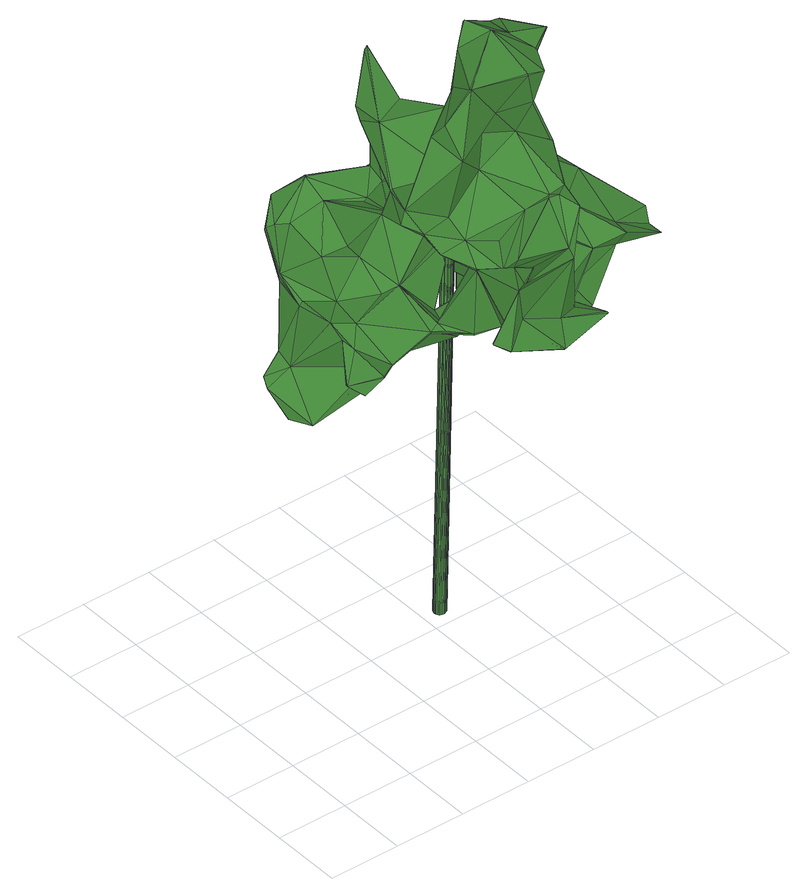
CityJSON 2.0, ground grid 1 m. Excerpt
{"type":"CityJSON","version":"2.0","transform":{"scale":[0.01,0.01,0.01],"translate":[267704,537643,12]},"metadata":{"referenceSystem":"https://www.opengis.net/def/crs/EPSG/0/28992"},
"CityObjects":{
"tree1":{"type":"SolitaryVegetationObject","attributes":{"gtid":453,"crown_width_m":4.27,"crown_median_z":18.37,"crown_r50_m":0.241,"crown_porosity":0.933,"trunk_H_m":5.43,"trunk_DBH_m":0.161,"trunk_radius_m":0.0807,"trunk_base_height_m":12.94,"original_gtid":"516"},"geometry":[{"type":"Solid","lod":"3","boundaries":[[[[0,1,2]],[[3,4,5]],[[6,4,3]],[[7,8,9]],[[10,11,12]],[[11,13,12]],[[14,15,16]],[[17,18,19]],[[17,20,18]],[[21,22,23]],[[24,25,26]],[[27,28,29]],[[30,31,32]],[[33,34,35]],[[25,36,37]],[[38,39,40]],[[21,41,42]],[[43,29,28]],[[44,45,46]],[[47,48,49]],[[14,28,50]],[[43,28,14]],[[51,52,53]],[[29,54,27]],[[27,54,55]],[[36,25,56]],[[57,8,7]],[[58,31,59]],[[58,59,60]],[[43,61,62]],[[9,63,64]],[[64,65,9]],[[66,8,67]],[[68,69,53]],[[68,53,70]],[[71,72,73]],[[74,75,76]],[[77,76,75]],[[78,79,80]],[[81,82,83]],[[83,84,85]],[[53,86,87]],[[88,89,90]],[[88,90,91]],[[32,92,30]],[[48,78,80]],[[93,94,95]],[[10,96,11]],[[80,97,48]],[[98,15,99]],[[100,101,102]],[[103,101,100]],[[44,42,41]],[[104,105,106]],[[104,107,105]],[[108,109,110]],[[65,111,7]],[[112,113,108]],[[20,13,114]],[[82,114,115]],[[93,95,11]],[[111,116,117]],[[7,111,117]],[[82,115,83]],[[118,83,115]],[[52,119,53]],[[120,24,121]],[[122,123,45]],[[46,45,123]],[[84,48,85]],[[114,81,20]],[[24,122,25]],[[122,24,124]],[[37,121,26]],[[125,90,126]],[[127,128,129]],[[51,130,131]],[[47,132,133]],[[134,135,99]],[[136,137,56]],[[78,138,79]],[[102,79,138]],[[102,139,100]],[[30,140,31]],[[141,98,142]],[[70,19,18]],[[24,26,121]],[[124,24,120]],[[143,144,145]],[[146,62,61]],[[147,57,148]],[[149,150,151]],[[137,69,56]],[[68,56,69]],[[148,66,67]],[[142,134,141]],[[152,153,35]],[[123,154,46]],[[88,23,89]],[[64,155,38]],[[156,157,158]],[[142,135,134]],[[139,159,160]],[[55,161,27]],[[45,162,163]],[[56,163,162]],[[93,164,165]],[[12,13,166]],[[167,168,92]],[[149,169,150]],[[170,23,171]],[[36,172,37]],[[127,173,174]],[[165,164,175]],[[176,99,135]],[[29,43,62]],[[3,130,177]],[[177,130,178]],[[9,66,148]],[[16,146,61]],[[23,179,69]],[[88,69,179]],[[88,179,23]],[[180,181,81]],[[14,61,43]],[[181,182,174]],[[183,184,157]],[[33,185,34]],[[170,186,187]],[[188,4,6]],[[189,159,139]],[[45,41,162]],[[13,95,94]],[[142,98,135]],[[135,98,176]],[[84,78,48]],[[47,49,132]],[[149,190,191]],[[149,191,192]],[[42,154,22]],[[50,28,27]],[[11,96,93]],[[112,110,193]],[[108,110,112]],[[194,128,127]],[[123,124,195]],[[9,196,63]],[[16,61,14]],[[128,197,129]],[[198,29,62]],[[33,35,153]],[[199,200,201]],[[33,153,193]],[[116,40,170]],[[89,23,22]],[[202,91,203]],[[204,205,133]],[[53,206,51]],[[87,206,53]],[[185,184,183]],[[207,146,71]],[[208,209,133]],[[89,22,154]],[[11,95,13]],[[40,210,38]],[[89,154,123]],[[86,69,88]],[[130,3,5]],[[146,207,169]],[[64,38,210]],[[211,91,125]],[[36,68,70]],[[56,68,36]],[[37,26,25]],[[21,187,136]],[[20,166,13]],[[35,50,27]],[[50,35,34]],[[212,38,155]],[[92,172,30]],[[211,125,213]],[[214,211,213]],[[51,203,215]],[[108,216,109]],[[198,217,29]],[[185,33,110]],[[157,216,218]],[[157,218,126]],[[89,126,90]],[[193,110,33]],[[219,74,76]],[[204,48,220]],[[221,173,129]],[[222,218,55]],[[25,122,163]],[[25,163,56]],[[27,152,35]],[[73,223,71]],[[129,173,127]],[[117,116,170]],[[130,4,105]],[[62,169,149]],[[209,194,224]],[[140,225,59]],[[140,226,225]],[[140,199,226]],[[128,219,197]],[[194,219,128]],[[227,202,131]],[[194,209,219]],[[126,191,213]],[[132,49,59]],[[50,34,185]],[[53,69,86]],[[154,42,228]],[[154,228,46]],[[56,162,136]],[[46,228,44]],[[42,44,228]],[[167,195,124]],[[10,3,189]],[[153,229,193]],[[222,55,217]],[[55,54,217]],[[54,29,217]],[[222,217,198]],[[148,106,9]],[[147,148,67]],[[131,202,203]],[[131,203,51]],[[134,230,32]],[[167,32,230]],[[89,195,126]],[[123,195,89]],[[141,72,98]],[[13,231,114]],[[126,213,125]],[[21,162,41]],[[213,191,190]],[[148,232,106]],[[215,38,233]],[[17,6,12]],[[70,234,36]],[[9,8,66]],[[71,146,72]],[[7,91,211]],[[157,126,195]],[[196,155,63]],[[76,234,70]],[[36,201,200]],[[235,188,6]],[[174,236,181]],[[173,236,174]],[[207,71,237]],[[118,84,83]],[[140,200,199]],[[230,99,183]],[[230,183,167]],[[230,134,99]],[[58,238,31]],[[98,99,176]],[[72,239,73]],[[103,73,239]],[[227,87,86]],[[240,238,144]],[[241,214,190]],[[226,74,87]],[[104,106,150]],[[2,134,0]],[[9,212,196]],[[9,106,212]],[[167,156,158]],[[242,232,148]],[[183,99,15]],[[114,231,243]],[[167,92,32]],[[202,88,91]],[[202,227,88]],[[201,219,199]],[[210,111,65]],[[93,96,164]],[[120,121,244]],[[10,189,164]],[[10,164,96]],[[195,167,158]],[[121,37,168]],[[239,240,245]],[[243,175,246]],[[247,248,48]],[[36,234,249]],[[214,57,211]],[[214,241,57]],[[149,192,62]],[[180,182,181]],[[62,192,198]],[[115,114,243]],[[243,84,118]],[[243,118,115]],[[159,189,177]],[[114,82,81]],[[237,71,223]],[[197,221,129]],[[170,250,186]],[[189,139,175]],[[98,72,251]],[[146,251,72]],[[7,211,57]],[[44,41,45]],[[69,137,250]],[[111,210,40]],[[146,169,62]],[[59,31,140]],[[123,122,124]],[[209,204,133]],[[59,225,226]],[[193,229,112]],[[215,203,91]],[[113,216,108]],[[60,97,80]],[[65,7,9]],[[201,74,219]],[[218,216,55]],[[59,49,60]],[[233,4,188]],[[240,144,103]],[[252,223,178]],[[253,209,208]],[[22,21,42]],[[209,224,204]],[[219,209,75]],[[144,101,103]],[[60,80,145]],[[145,80,79]],[[97,60,49]],[[48,97,49]],[[73,160,177]],[[174,254,127]],[[205,47,133]],[[100,139,160]],[[59,226,132]],[[16,255,146]],[[104,150,207]],[[144,238,58]],[[251,255,98]],[[251,146,255]],[[53,119,70]],[[103,100,256]],[[103,256,73]],[[139,257,175]],[[65,64,210]],[[147,8,57]],[[147,67,8]],[[48,205,220]],[[204,220,205]],[[47,205,48]],[[17,166,20]],[[12,166,17]],[[139,102,257]],[[243,246,84]],[[257,246,175]],[[257,102,246]],[[246,78,84]],[[130,105,131]],[[107,131,105]],[[197,219,76]],[[143,79,102]],[[180,81,83]],[[215,91,171]],[[170,171,91]],[[45,163,122]],[[112,229,152]],[[253,75,209]],[[77,75,253]],[[18,197,76]],[[18,76,70]],[[136,162,21]],[[215,52,51]],[[52,215,233]],[[170,40,250]],[[188,52,233]],[[212,233,38]],[[12,6,10]],[[175,243,165]],[[37,172,168]],[[92,168,172]],[[18,20,81]],[[168,167,124]],[[255,16,15]],[[168,244,121]],[[124,120,244]],[[168,124,244]],[[18,81,181]],[[247,174,248]],[[31,238,32]],[[134,32,238]],[[165,94,93]],[[10,6,3]],[[197,236,221]],[[181,236,18]],[[19,70,119]],[[103,239,245]],[[255,15,98]],[[183,15,185]],[[50,15,14]],[[185,15,50]],[[213,190,214]],[[36,200,172]],[[30,172,200]],[[140,30,200]],[[224,254,247]],[[174,247,254]],[[2,1,258]],[[156,183,157]],[[219,75,199]],[[150,259,151]],[[232,151,259]],[[232,259,150]],[[111,40,116]],[[117,91,7]],[[215,39,38]],[[103,245,240]],[[39,250,40]],[[215,250,39]],[[241,190,151]],[[227,131,87]],[[87,131,252]],[[160,73,256]],[[160,256,100]],[[94,231,13]],[[243,231,165]],[[94,165,231]],[[196,212,155]],[[240,0,238]],[[134,238,0]],[[64,63,155]],[[110,184,185]],[[188,119,52]],[[87,252,178]],[[141,2,72]],[[227,86,88]],[[127,254,194]],[[224,194,254]],[[87,253,208]],[[87,178,253]],[[2,141,134]],[[87,208,226]],[[177,189,3]],[[159,177,160]],[[109,184,110]],[[157,184,216]],[[109,216,184]],[[91,90,125]],[[195,158,157]],[[137,136,186]],[[250,137,186]],[[178,223,177]],[[241,151,242]],[[57,241,242]],[[57,242,148]],[[151,190,149]],[[226,199,74]],[[74,199,75]],[[136,187,186]],[[180,83,182]],[[250,215,171]],[[107,260,131]],[[188,235,119]],[[150,106,232]],[[51,206,261]],[[253,206,234]],[[119,235,262]],[[119,262,19]],[[207,150,169]],[[132,226,208]],[[2,258,239]],[[207,237,104]],[[107,104,237]],[[221,236,173]],[[167,183,156]],[[249,234,206]],[[197,18,236]],[[175,164,189]],[[218,222,191]],[[218,191,126]],[[198,191,222]],[[192,191,198]],[[87,74,206]],[[249,206,74]],[[36,249,74]],[[36,74,201]],[[208,133,132]],[[246,102,138]],[[246,138,78]],[[91,117,170]],[[72,2,239]],[[23,187,21]],[[170,187,23]],[[5,4,130]],[[0,240,239]],[[0,239,1]],[[1,239,258]],[[177,223,73]],[[131,223,252]],[[260,223,131]],[[107,223,260]],[[237,223,107]],[[112,161,113]],[[106,105,212]],[[250,171,69]],[[105,4,233]],[[105,233,212]],[[23,69,171]],[[204,247,48]],[[85,182,83]],[[85,174,182]],[[204,224,247]],[[112,152,161]],[[101,144,143]],[[101,143,102]],[[85,48,248]],[[85,248,174]],[[143,145,79]],[[58,145,144]],[[58,60,145]],[[27,161,152]],[[113,161,216]],[[216,161,55]],[[234,77,253]],[[76,77,234]],[[152,229,153]],[[178,130,263]],[[178,263,253]],[[130,51,263]],[[253,263,206]],[[242,151,232]],[[19,262,17]],[[206,263,261]],[[263,51,261]],[[17,262,6]],[[235,6,262]],[[264,265,266]],[[264,266,267]],[[267,266,268]],[[267,268,269]],[[266,265,270]],[[266,270,268]],[[268,270,271]],[[268,271,269]],[[270,265,272]],[[270,272,271]],[[271,272,273]],[[271,273,269]],[[272,265,274]],[[272,274,273]],[[273,274,275]],[[273,275,269]],[[274,265,276]],[[274,276,275]],[[275,276,277]],[[275,277,269]],[[276,265,278]],[[276,278,277]],[[277,278,279]],[[277,279,269]],[[278,265,280]],[[278,280,279]],[[279,280,281]],[[279,281,269]],[[280,265,282]],[[280,282,281]],[[281,282,283]],[[281,283,269]],[[282,265,284]],[[282,284,283]],[[283,284,285]],[[283,285,269]],[[284,265,286]],[[284,286,285]],[[285,286,287]],[[285,287,269]],[[286,265,288]],[[286,288,287]],[[287,288,289]],[[287,289,269]],[[288,265,290]],[[288,290,289]],[[289,290,291]],[[289,291,269]],[[290,265,292]],[[290,292,291]],[[291,292,293]],[[291,293,269]],[[292,265,294]],[[292,294,293]],[[293,294,295]],[[293,295,269]],[[294,265,296]],[[294,296,295]],[[295,296,297]],[[295,297,269]],[[296,265,298]],[[296,298,297]],[[297,298,299]],[[297,299,269]],[[298,265,300]],[[298,300,299]],[[299,300,301]],[[299,301,269]],[[300,265,302]],[[300,302,301]],[[301,302,303]],[[301,303,269]],[[302,265,304]],[[302,304,303]],[[303,304,305]],[[303,305,269]],[[304,265,306]],[[304,306,305]],[[305,306,307]],[[305,307,269]],[[306,265,308]],[[306,308,307]],[[307,308,309]],[[307,309,269]],[[308,265,310]],[[308,310,309]],[[309,310,311]],[[309,311,269]],[[310,265,312]],[[310,312,311]],[[311,312,313]],[[311,313,269]],[[312,265,264]],[[312,264,313]],[[313,264,267]],[[313,267,269]]]]}]}
},
"vertices":[
[339,353,661],[397,286,661],[360,300,729],[259,159,589],[302,131,582],[277,154,585],[259,159,587],[386,44,709],[296,23,728],[293,33,712],[193,150,577],[158,122,591],[193,150,575],[164,155,555],[358,241,862],[363,256,821],[301,211,833],[247,212,556],[234,264,486],[300,210,540],[160,212,490],[508,117,627],[510,98,655],[478,123,631],[514,311,679],[497,262,603],[510,333,681],[413,237,924],[335,180,906],[336,178,907],[377,374,678],[330,392,654],[376,373,680],[450,288,888],[401,275,920],[402,274,922],[405,294,570],[467,296,620],[346,12,610],[400,61,616],[431,35,610],[545,118,624],[553,86,641],[304,189,861],[562,121,627],[572,159,617],[581,151,629],[220,320,622],[176,342,595],[221,380,636],[379,258,900],[323,136,589],[323,135,587],[369,200,584],[410,162,905],[436,163,896],[478,189,545],[382,49,724],[258,399,681],[300,376,638],[231,430,646],[300,210,834],[311,163,819],[255,35,647],[273,23,635],[303,39,661],[294,24,728],[298,12,756],[423,217,558],[437,136,578],[340,210,512],[249,204,728],[286,270,723],[273,271,692],[363,308,564],[288,273,532],[288,279,505],[289,261,527],[174,343,596],[199,400,629],[198,401,627],[146,234,483],[105,239,483],[117,297,504],[133,293,540],[150,316,498],[417,196,610],[344,227,652],[427,175,669],[481,179,668],[426,180,743],[400,114,691],[453,282,672],[123,149,579],[126,155,576],[139,134,566],[158,123,592],[209,395,631],[304,315,790],[346,328,798],[220,320,624],[220,380,638],[154,317,633],[261,367,661],[270,154,704],[300,123,684],[300,123,686],[271,155,703],[494,231,892],[462,248,887],[469,290,881],[362,39,633],[493,231,894],[493,230,893],[114,204,490],[98,271,513],[430,36,612],[400,61,618],[104,286,520],[315,164,565],[521,345,693],[520,346,692],[546,238,616],[536,223,664],[509,301,682],[424,109,761],[466,185,763],[260,373,480],[268,371,480],[268,372,479],[274,165,592],[315,145,684],[254,313,626],[227,260,603],[340,376,757],[327,371,855],[479,125,543],[442,111,543],[153,317,631],[189,252,613],[340,353,659],[304,351,771],[303,359,788],[208,395,633],[257,397,681],[230,429,647],[256,205,747],[299,13,757],[301,52,732],[364,199,759],[308,154,707],[382,133,730],[442,242,903],[451,287,889],[521,134,643],[273,25,634],[362,267,748],[420,197,794],[428,239,715],[242,233,610],[244,277,638],[459,208,892],[526,163,617],[518,181,620],[159,180,599],[155,198,603],[185,183,558],[442,284,731],[508,333,682],[309,188,721],[418,86,603],[417,87,603],[466,296,622],[261,371,479],[178,332,480],[150,215,622],[329,369,861],[261,223,620],[263,223,619],[467,169,625],[162,307,496],[201,300,438],[150,315,497],[379,256,809],[435,266,868],[434,268,869],[443,110,545],[456,135,578],[302,131,580],[180,203,614],[402,111,757],[418,196,794],[376,208,804],[469,291,882],[270,338,488],[458,252,719],[256,37,647],[297,312,485],[382,190,842],[362,309,564],[402,281,628],[364,310,563],[348,140,693],[357,89,641],[203,264,518],[204,263,601],[367,202,584],[262,176,725],[271,259,629],[287,273,533],[346,11,611],[414,68,760],[289,53,651],[423,109,763],[403,93,768],[373,87,621],[445,199,879],[410,161,903],[429,176,847],[296,312,487],[156,281,604],[270,338,486],[428,174,847],[303,224,680],[250,299,503],[302,341,653],[292,298,637],[361,183,696],[562,121,629],[451,251,894],[362,300,729],[183,183,559],[325,103,685],[324,105,599],[340,212,514],[277,155,583],[225,304,481],[270,186,712],[339,376,670],[288,277,686],[308,343,657],[395,103,760],[351,108,684],[129,265,535],[519,345,692],[302,341,655],[155,281,605],[186,301,495],[162,309,498],[404,292,571],[416,86,602],[288,270,724],[338,228,660],[304,209,570],[224,305,483],[340,223,751],[254,313,628],[159,280,611],[361,298,729],[348,140,695],[308,179,704],[315,164,567],[293,181,570],[294,181,572],[333,225,94],[325,225,94],[333,227,94],[345,223,636],[344,226,636],[336,223,637],[332,229,94],[343,228,636],[331,231,94],[342,229,636],[329,232,94],[340,231,636],[327,233,94],[339,231,637],[325,233,94],[336,231,637],[323,233,94],[334,231,637],[321,232,94],[332,231,637],[319,231,94],[331,229,637],[318,229,94],[329,228,637],[317,227,94],[329,226,637],[317,225,94],[328,223,637],[317,223,94],[329,221,637],[318,221,94],[329,219,637],[319,219,94],[331,218,637],[321,218,94],[332,217,637],[323,217,94],[334,216,637],[325,217,94],[336,215,637],[327,217,94],[339,216,636],[329,218,94],[340,217,636],[331,219,94],[342,218,636],[332,221,94],[343,219,636],[333,223,94],[344,221,636]
]}
